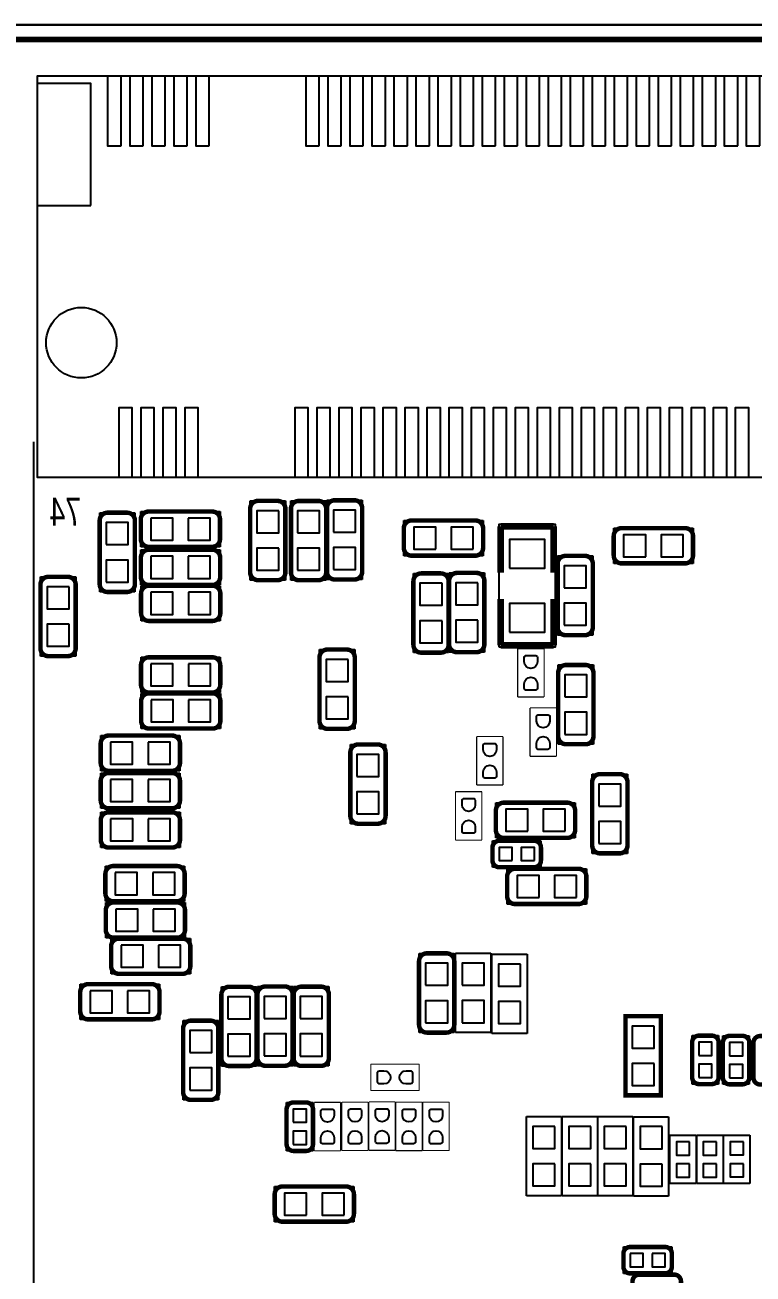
# Model space of a CAD drawing. Extents: x -15 to 159, y -25 to 93.
# Drawn here: x -1.5 to 15.03, y 40.31 to 68.67 of the extents above; entities that cross this region are included whole.
import ezdxf
from ezdxf.enums import TextEntityAlignment as Align

# ---------------------------------------------------------------- set-up
doc = ezdxf.new("R2010")
doc.units = 0
for name, color, linetype in [('BG_OUTLINE', 200, 'CONTINUOUS'), ('PG_ASSEMBLY_BOTTOM', 2, 'CONTINUOUS'), ('PG_SILKSCREEN_BOTTOM', 120, 'CONTINUOUS'), ('PIN_BOTTOM', 172, 'CONTINUOUS')]:
    doc.layers.add(name, color=color, linetype=linetype)

msp = doc.modelspace()

# ---------------------------------------------------------------- linework, layer by layer
at = {"layer": 'BG_OUTLINE'}
msp.add_lwpolyline([(41.056814, 66.641218, 0.414214), (39.024814, 68.673218), (-4.049776, 68.673218), (-4.049776, 67.422014), (-10.151872, 67.422014), (-10.151872, 68.673218), (-12.911328, 68.673218, 0.414214), (-14.943328, 66.641218), (-14.943328, -18.358866, 0.414214), (-12.911328, -20.390866), (39.024814, -20.390866, 0.414214), (41.056814, -18.358866), (41.056814, 66.641218)], format="xyb", dxfattribs=at)
msp.add_lwpolyline([(41.056814, -18.358866, -0.414214), (39.024814, -20.390866), (-12.911328, -20.390866, -0.414214), (-14.943328, -18.358866), (-14.943328, 66.641218, -0.414214), (-12.911328, 68.673218), (-10.151872, 68.673218), (-10.151872, 67.422014), (-4.049776, 67.422014), (-4.049776, 68.673218), (39.024814, 68.673218, -0.414214), (41.056814, 66.641218)], format="xyb", close=True, dxfattribs=at)
msp.add_lwpolyline([(-4.049776, 68.673218), (39.024814, 68.673218)], dxfattribs=at)
msp.add_lwpolyline([(-4.049776, 68.673218), (39.024814, 68.673218)], dxfattribs=at)
msp.add_lwpolyline([(-4.049776, 68.673218), (39.024814, 68.673218)], dxfattribs=at)
at = {"layer": 'PG_ASSEMBLY_BOTTOM'}
for points in [[(-1.221232, 66.706496), (-1.221232, 58.407808), (20.778724, 58.407808), (20.778724, 67.507612), (-1.221232, 67.507612), (-1.221232, 66.706496)], [(3.611626, 56.06669), (3.611626, 57.866534)], [(3.611626, 57.866534), (4.411726, 57.866534)], [(4.411726, 57.866534), (4.411726, 56.06669)], [(4.537456, 56.065928), (4.537456, 57.865772)], [(4.537456, 57.865772), (5.337556, 57.865772)], [(5.337556, 57.865772), (5.337556, 56.065928)], [(5.354828, 56.081168), (5.354828, 57.881012)], [(5.354828, 57.881012), (6.154928, 57.881012)], [(6.154928, 57.881012), (6.154928, 56.081168)], [(0.195326, 55.79872), (0.195326, 57.598564)], [(0.195326, 57.598564), (0.995426, 57.598564)], [(0.995426, 57.598564), (0.995426, 55.79872)], [(1.128268, 57.624218), (2.928112, 57.624218)], [(1.128268, 56.824118), (1.128268, 57.624218)], [(2.928112, 57.624218), (2.928112, 56.824118)], [(7.100824, 56.622442), (7.100824, 57.422542)], [(7.100824, 57.422542), (8.900668, 57.422542)], [(8.900668, 57.422542), (8.900668, 56.622442)], [(11.866372, 56.447944), (11.866372, 57.248044)], [(11.866372, 57.248044), (13.666216, 57.248044)], [(13.666216, 57.248044), (13.666216, 56.447944)], [(2.928112, 56.824118), (1.128268, 56.824118)], [(1.130554, 56.758078), (2.930398, 56.758078)], [(1.130554, 55.957978), (1.130554, 56.758078)], [(2.930398, 56.758078), (2.930398, 55.957978)], [(8.900668, 56.622442), (7.100824, 56.622442)], [(10.592054, 54.81828), (10.592054, 56.618124)], [(10.592054, 56.618124), (11.392154, 56.618124)], [(11.392154, 56.618124), (11.392154, 54.81828)], [(13.666216, 56.447944), (11.866372, 56.447944)], [(7.31774, 54.42077), (7.31774, 56.220614)], [(7.31774, 56.220614), (8.11784, 56.220614)], [(8.11784, 56.220614), (8.11784, 54.42077)], [(8.12927, 54.431438), (8.12927, 56.231282)], [(8.12927, 56.231282), (8.92937, 56.231282)], [(8.92937, 56.231282), (8.92937, 54.431438)], [(-1.149604, 54.342284), (-1.149604, 56.142128)], [(-1.149604, 56.142128), (-0.349504, 56.142128)], [(-0.349504, 56.142128), (-0.349504, 54.342284)], [(2.930398, 55.957978), (1.130554, 55.957978)], [(1.134618, 55.940706), (2.934462, 55.940706)], [(1.134618, 55.140606), (1.134618, 55.940706)], [(2.934462, 55.940706), (2.934462, 55.140606)], [(4.411726, 56.06669), (3.611626, 56.06669)], [(5.337556, 56.065928), (4.537456, 56.065928)], [(6.154928, 56.081168), (5.354828, 56.081168)], [(0.995426, 55.79872), (0.195326, 55.79872)], [(2.934462, 55.140606), (1.134618, 55.140606)], [(11.392154, 54.81828), (10.592054, 54.81828)], [(5.186426, 52.69103), (5.186426, 54.490874)], [(5.186426, 54.490874), (5.986526, 54.490874)], [(5.986526, 54.490874), (5.986526, 52.69103)], [(-0.349504, 54.342284), (-1.149604, 54.342284)], [(1.133348, 54.314852), (2.933192, 54.314852)], [(1.133348, 53.514752), (1.133348, 54.314852)], [(2.933192, 54.314852), (2.933192, 53.514752)], [(8.11784, 54.42077), (7.31774, 54.42077)], [(8.92937, 54.431438), (8.12927, 54.431438)], [(10.605516, 52.340764), (10.605516, 54.140608)], [(10.605516, 54.140608), (11.405616, 54.140608)], [(11.405616, 54.140608), (11.405616, 52.340764)], [(2.933192, 53.514752), (1.133348, 53.514752)], [(1.136142, 53.496972), (2.935986, 53.496972)], [(1.136142, 52.696872), (1.136142, 53.496972)], [(2.935986, 53.496972), (2.935986, 52.696872)], [(0.21844, 52.537614), (2.018284, 52.537614)], [(0.21844, 51.737514), (0.21844, 52.537614)], [(2.935986, 52.696872), (1.136142, 52.696872)], [(2.018284, 52.537614), (2.018284, 51.737514)], [(5.986526, 52.69103), (5.186426, 52.69103)], [(5.886704, 50.53584), (5.886704, 52.335684)], [(5.886704, 52.335684), (6.686804, 52.335684)], [(6.686804, 52.335684), (6.686804, 50.53584)], [(11.405616, 52.340764), (10.605516, 52.340764)], [(2.018284, 51.737514), (0.21844, 51.737514)], [(0.21844, 51.687222), (2.018284, 51.687222)], [(0.21844, 50.887122), (0.21844, 51.687222)], [(2.018284, 51.687222), (2.018284, 50.887122)], [(11.378184, 49.862994), (11.378184, 51.662838)], [(11.378184, 51.662838), (12.178284, 51.662838)], [(12.178284, 51.662838), (12.178284, 49.862994)], [(2.018284, 50.887122), (0.21844, 50.887122)], [(0.219202, 50.795174), (2.019046, 50.795174)], [(0.219202, 49.995074), (0.219202, 50.795174)], [(2.019046, 50.795174), (2.019046, 49.995074)], [(9.190228, 50.213768), (9.190228, 51.013868)], [(9.190228, 51.013868), (10.990072, 51.013868)], [(10.990072, 51.013868), (10.990072, 50.213768)], [(6.686804, 50.53584), (5.886704, 50.53584)], [(10.990072, 50.213768), (9.190228, 50.213768)], [(2.019046, 49.995074), (0.219202, 49.995074)], [(9.113774, 49.548796), (9.113774, 50.148744)], [(9.113774, 50.148744), (10.213594, 50.148744)], [(10.213594, 50.148744), (10.213594, 49.548796)], [(12.178284, 49.862994), (11.378184, 49.862994)], [(0.324612, 49.575466), (2.124456, 49.575466)], [(0.324612, 48.775366), (0.324612, 49.575466)], [(2.124456, 49.575466), (2.124456, 48.775366)], [(10.213594, 49.548796), (9.113774, 49.548796)], [(9.446006, 48.712882), (9.446006, 49.512982)], [(9.446006, 49.512982), (11.24585, 49.512982)], [(11.24585, 49.512982), (11.24585, 48.712882)], [(2.124456, 48.775366), (0.324612, 48.775366)], [(0.333248, 48.748696), (2.133092, 48.748696)], [(0.333248, 47.948596), (0.333248, 48.748696)], [(2.133092, 48.748696), (2.133092, 47.948596)], [(11.24585, 48.712882), (9.446006, 48.712882)], [(2.133092, 47.948596), (0.333248, 47.948596)], [(0.454406, 47.927768), (2.25425, 47.927768)], [(0.454406, 47.127668), (0.454406, 47.927768)], [(2.25425, 47.927768), (2.25425, 47.127668)], [(7.446264, 45.793152), (7.446264, 47.592996)], [(7.446264, 47.592996), (8.246364, 47.592996)], [(8.246364, 47.592996), (8.246364, 45.793152)], [(8.273542, 45.793914), (8.273542, 47.593758)], [(8.273542, 47.593758), (9.073642, 47.593758)], [(9.073642, 47.593758), (9.073642, 45.793914)], [(9.098534, 45.775626), (9.098534, 47.57547)], [(9.098534, 47.57547), (9.898634, 47.57547)], [(9.898634, 47.57547), (9.898634, 45.775626)], [(2.25425, 47.127668), (0.454406, 47.127668)], [(-0.245872, 46.893734), (1.553972, 46.893734)], [(-0.245872, 46.093634), (-0.245872, 46.893734)], [(1.553972, 46.893734), (1.553972, 46.093634)], [(2.958338, 45.0342), (2.958338, 46.834044)], [(2.958338, 46.834044), (3.758438, 46.834044)], [(3.758438, 46.834044), (3.758438, 45.0342)], [(3.777742, 45.040296), (3.777742, 46.84014)], [(3.777742, 46.84014), (4.577842, 46.84014)], [(4.577842, 46.84014), (4.577842, 45.040296)], [(4.598924, 45.036994), (4.598924, 46.836838)], [(4.598924, 46.836838), (5.399024, 46.836838)], [(5.399024, 46.836838), (5.399024, 45.036994)], [(1.553972, 46.093634), (-0.245872, 46.093634)], [(2.089658, 44.26458), (2.089658, 46.064424)], [(2.089658, 46.064424), (2.889758, 46.064424)], [(2.889758, 46.064424), (2.889758, 44.26458)], [(12.134342, 44.367958), (12.134342, 46.167802)], [(12.134342, 46.167802), (12.934442, 46.167802)], [(12.934442, 46.167802), (12.934442, 44.367958)], [(8.246364, 45.793152), (7.446264, 45.793152)], [(9.073642, 45.793914), (8.273542, 45.793914)], [(9.898634, 45.775626), (9.098534, 45.775626)], [(13.64742, 44.624498), (13.64742, 45.724318)], [(13.64742, 45.724318), (14.247368, 45.724318)], [(14.247368, 45.724318), (14.247368, 44.624498)], [(14.34465, 44.619164), (14.34465, 45.718984)], [(14.34465, 45.718984), (14.944598, 45.718984)], [(14.944598, 45.718984), (14.944598, 44.619164)], [(3.758438, 45.0342), (2.958338, 45.0342)], [(4.577842, 45.040296), (3.777742, 45.040296)], [(5.399024, 45.036994), (4.598924, 45.036994)], [(14.247368, 44.624498), (13.64742, 44.624498)], [(14.944598, 44.619164), (14.34465, 44.619164)], [(2.889758, 44.26458), (2.089658, 44.26458)], [(12.934442, 44.367958), (12.134342, 44.367958)], [(4.438904, 43.106086), (4.438904, 44.205906)], [(4.438904, 44.205906), (5.038852, 44.205906)], [(5.038852, 44.205906), (5.038852, 43.106086)], [(9.882124, 42.089578), (9.882124, 43.889422)], [(9.882124, 43.889422), (10.682224, 43.889422)], [(10.682224, 43.889422), (10.682224, 42.089578)], [(10.696448, 42.089578), (10.696448, 43.889422)], [(10.696448, 43.889422), (11.496548, 43.889422)], [(11.496548, 43.889422), (11.496548, 42.089578)], [(11.502136, 42.089324), (11.502136, 43.889168)], [(11.502136, 43.889168), (12.302236, 43.889168)], [(12.302236, 43.889168), (12.302236, 42.089324)], [(12.312904, 42.08272), (12.312904, 43.882564)], [(12.312904, 43.882564), (13.113004, 43.882564)], [(13.113004, 43.882564), (13.113004, 42.08272)], [(13.140182, 42.363136), (13.140182, 43.462956)], [(13.140182, 43.462956), (13.74013, 43.462956)], [(13.74013, 43.462956), (13.74013, 42.363136)], [(13.75029, 42.363136), (13.75029, 43.462956)], [(13.75029, 43.462956), (14.350238, 43.462956)], [(14.350238, 43.462956), (14.350238, 42.363136)], [(14.360144, 42.365422), (14.360144, 43.465242)], [(14.360144, 43.465242), (14.960092, 43.465242)], [(14.960092, 43.465242), (14.960092, 42.365422)], [(5.038852, 43.106086), (4.438904, 43.106086)], [(4.16814, 41.499028), (4.16814, 42.299128)], [(4.16814, 42.299128), (5.967984, 42.299128)], [(5.967984, 42.299128), (5.967984, 41.499028)], [(13.74013, 42.363136), (13.140182, 42.363136)], [(14.350238, 42.363136), (13.75029, 42.363136)], [(14.960092, 42.365422), (14.360144, 42.365422)], [(10.682224, 42.089578), (9.882124, 42.089578)], [(11.496548, 42.089578), (10.696448, 42.089578)], [(12.302236, 42.089324), (11.502136, 42.089324)], [(13.113004, 42.08272), (12.312904, 42.08272)], [(5.967984, 41.499028), (4.16814, 41.499028)], [(12.086336, 40.925496), (13.186156, 40.925496)], [(12.086336, 40.325548), (12.086336, 40.925496)], [(13.186156, 40.925496), (13.186156, 40.325548)], [(13.186156, 40.325548), (12.086336, 40.325548)]]:
    msp.add_lwpolyline(points, dxfattribs=at)
msp.add_lwpolyline([(20.853654, 59.208416), (20.853654, -16.9418), (12.528804, -16.9418), (12.528804, -16.941546, 1), (7.028688, -16.941546), (7.028688, -16.9418), (-1.296162, -16.9418), (-1.296162, 59.208416)], format="xyb", dxfattribs=at)
msp.add_lwpolyline([(9.266936, 54.541674), (9.266936, 57.335674), (10.536936, 57.335674), (10.536936, 54.541674)], close=True, dxfattribs=at)
at = {"layer": 'PG_ASSEMBLY_BOTTOM', "const_width": 0.0254}
for points in [[(10.28573, 54.512464), (9.685782, 54.512464)], [(9.685782, 54.512464), (9.685782, 53.412644)], [(10.28573, 53.412644), (10.28573, 54.512464)], [(9.685782, 53.412644), (10.28573, 53.412644)], [(10.564876, 53.167026), (9.964928, 53.167026)], [(9.964928, 53.167026), (9.964928, 52.067206)], [(10.564876, 52.067206), (10.564876, 53.167026)], [(8.753094, 52.515008), (8.753094, 51.415188)], [(9.353042, 52.515008), (8.753094, 52.515008)], [(9.353042, 51.415188), (9.353042, 52.515008)], [(9.964928, 52.067206), (10.564876, 52.067206)], [(8.753094, 51.415188), (9.353042, 51.415188)], [(8.87349, 51.265074), (8.273542, 51.265074)], [(8.273542, 51.265074), (8.273542, 50.165254)], [(8.87349, 50.165254), (8.87349, 51.265074)], [(8.273542, 50.165254), (8.87349, 50.165254)], [(7.450074, 45.07738), (6.350254, 45.07738)], [(6.350254, 45.07738), (6.350254, 44.477432)], [(7.450074, 44.477432), (7.450074, 45.07738)], [(6.350254, 44.477432), (7.450074, 44.477432)], [(5.66674, 44.20997), (5.066792, 44.20997)], [(5.066792, 44.20997), (5.066792, 43.11015)], [(5.66674, 43.11015), (5.66674, 44.20997)], [(6.293104, 44.215304), (5.693156, 44.215304)], [(5.693156, 44.215304), (5.693156, 43.115484)], [(6.293104, 43.115484), (6.293104, 44.215304)], [(6.906514, 44.220384), (6.306566, 44.220384)], [(6.306566, 44.220384), (6.306566, 43.120564)], [(6.906514, 43.120564), (6.906514, 44.220384)], [(7.517892, 44.213272), (6.917944, 44.213272)], [(6.917944, 44.213272), (6.917944, 43.113452)], [(7.517892, 43.113452), (7.517892, 44.213272)], [(8.131556, 44.21378), (7.531608, 44.21378)], [(7.531608, 44.21378), (7.531608, 43.11396)], [(8.131556, 43.11396), (8.131556, 44.21378)], [(5.066792, 43.11015), (5.66674, 43.11015)], [(5.693156, 43.115484), (6.293104, 43.115484)], [(6.306566, 43.120564), (6.906514, 43.120564)], [(6.917944, 43.113452), (7.517892, 43.113452)], [(7.531608, 43.11396), (8.131556, 43.11396)]]:
    msp.add_lwpolyline(points, dxfattribs=at)
at = {"layer": 'PG_SILKSCREEN_BOTTOM'}
for points, const_width in [([(7.492238, -17.68729), (-2.057654, -17.68729), (-2.057654, 68.34251), (21.513546, 68.34251), (21.513546, 68.29171)], 0.127), ([(9.301988, 57.288684), (9.301988, 56.238648)], 0.150114), ([(10.501884, 57.288684), (9.301988, 57.288684)], 0.150114), ([(10.501884, 56.238648), (10.501884, 57.288684)], 0.150114), ([(9.301988, 54.588664), (9.301988, 55.6387)], 0.150114), ([(10.501884, 55.6387), (10.501884, 54.588664)], 0.150114), ([(10.501884, 54.588664), (9.301988, 54.588664)], 0.150114), ([(12.934442, 46.167802), (12.134342, 46.167802), (12.134342, 44.367958), (12.934442, 44.367958), (12.934442, 46.167802)], 0.1016)]:
    msp.add_lwpolyline(points, dxfattribs=dict(at, const_width=const_width))
at = {"layer": 'PG_SILKSCREEN_BOTTOM', "const_width": 0.1016}
for points in [[(4.233926, 57.866534), (3.789426, 57.866534, 0.414244), (3.611626, 57.688734), (3.611626, 56.24449, 0.414244), (3.789426, 56.06669), (4.233926, 56.06669, 0.414244), (4.411726, 56.24449), (4.411726, 57.688734, 0.414244), (4.233926, 57.866534)], [(4.715256, 56.065928), (5.159756, 56.065928, 0.414244), (5.337556, 56.243728), (5.337556, 57.687972, 0.414244), (5.159756, 57.865772), (4.715256, 57.865772, 0.414244), (4.537456, 57.687972), (4.537456, 56.243728, 0.414244), (4.715256, 56.065928)], [(5.532628, 56.081168), (5.977128, 56.081168, 0.414244), (6.154928, 56.258968), (6.154928, 57.703212, 0.414244), (5.977128, 57.881012), (5.532628, 57.881012, 0.414244), (5.354828, 57.703212), (5.354828, 56.258968, 0.414244), (5.532628, 56.081168)], [(0.373126, 55.79872), (0.817626, 55.79872, 0.414244), (0.995426, 55.97652), (0.995426, 57.420764, 0.414244), (0.817626, 57.598564), (0.373126, 57.598564, 0.414244), (0.195326, 57.420764), (0.195326, 55.97652, 0.414244), (0.373126, 55.79872)], [(1.128268, 57.446418), (1.128268, 57.001918, 0.414244), (1.306068, 56.824118), (2.750312, 56.824118, 0.414244), (2.928112, 57.001918), (2.928112, 57.446418, 0.414244), (2.750312, 57.624218), (1.306068, 57.624218, 0.414244), (1.128268, 57.446418)], [(8.900668, 56.800242), (8.900668, 57.244742, 0.414244), (8.722868, 57.422542), (7.278624, 57.422542, 0.414244), (7.100824, 57.244742), (7.100824, 56.800242, 0.414244), (7.278624, 56.622442), (8.722868, 56.622442, 0.414244), (8.900668, 56.800242)], [(13.666216, 56.625744), (13.666216, 57.070244, 0.414244), (13.488416, 57.248044), (12.044172, 57.248044, 0.414244), (11.866372, 57.070244), (11.866372, 56.625744, 0.414244), (12.044172, 56.447944), (13.488416, 56.447944, 0.414244), (13.666216, 56.625744)], [(1.130554, 56.580278), (1.130554, 56.135778, 0.414244), (1.308354, 55.957978), (2.752598, 55.957978, 0.414244), (2.930398, 56.135778), (2.930398, 56.580278, 0.414244), (2.752598, 56.758078), (1.308354, 56.758078, 0.414244), (1.130554, 56.580278)], [(10.769854, 54.81828), (11.214354, 54.81828, 0.414244), (11.392154, 54.99608), (11.392154, 56.440324, 0.414244), (11.214354, 56.618124), (10.769854, 56.618124, 0.414244), (10.592054, 56.440324), (10.592054, 54.99608, 0.414244), (10.769854, 54.81828)], [(-0.527304, 56.142128), (-0.971804, 56.142128, 0.414244), (-1.149604, 55.964328), (-1.149604, 54.520084, 0.414244), (-0.971804, 54.342284), (-0.527304, 54.342284, 0.414244), (-0.349504, 54.520084), (-0.349504, 55.964328, 0.414244), (-0.527304, 56.142128)], [(7.94004, 56.220614), (7.49554, 56.220614, 0.414244), (7.31774, 56.042814), (7.31774, 54.59857, 0.414244), (7.49554, 54.42077), (7.94004, 54.42077, 0.414244), (8.11784, 54.59857), (8.11784, 56.042814, 0.414244), (7.94004, 56.220614)], [(8.75157, 56.231282), (8.30707, 56.231282, 0.414244), (8.12927, 56.053482), (8.12927, 54.609238, 0.414244), (8.30707, 54.431438), (8.75157, 54.431438, 0.414244), (8.92937, 54.609238), (8.92937, 56.053482, 0.414244), (8.75157, 56.231282)], [(1.134618, 55.762906), (1.134618, 55.318406, 0.414244), (1.312418, 55.140606), (2.756662, 55.140606, 0.414244), (2.934462, 55.318406), (2.934462, 55.762906, 0.414244), (2.756662, 55.940706), (1.312418, 55.940706, 0.414244), (1.134618, 55.762906)], [(5.808726, 54.490874), (5.364226, 54.490874, 0.414244), (5.186426, 54.313074), (5.186426, 52.86883, 0.414244), (5.364226, 52.69103), (5.808726, 52.69103, 0.414244), (5.986526, 52.86883), (5.986526, 54.313074, 0.414244), (5.808726, 54.490874)], [(1.133348, 54.137052), (1.133348, 53.692552, 0.414244), (1.311148, 53.514752), (2.755392, 53.514752, 0.414244), (2.933192, 53.692552), (2.933192, 54.137052, 0.414244), (2.755392, 54.314852), (1.311148, 54.314852, 0.414244), (1.133348, 54.137052)], [(10.783316, 52.340764), (11.227816, 52.340764, 0.414244), (11.405616, 52.518564), (11.405616, 53.962808, 0.414244), (11.227816, 54.140608), (10.783316, 54.140608, 0.414244), (10.605516, 53.962808), (10.605516, 52.518564, 0.414244), (10.783316, 52.340764)], [(1.136142, 53.319172), (1.136142, 52.874672, 0.414244), (1.313942, 52.696872), (2.758186, 52.696872, 0.414244), (2.935986, 52.874672), (2.935986, 53.319172, 0.414244), (2.758186, 53.496972), (1.313942, 53.496972, 0.414244), (1.136142, 53.319172)], [(0.21844, 52.359814), (0.21844, 51.915314, 0.414244), (0.39624, 51.737514), (1.840484, 51.737514, 0.414244), (2.018284, 51.915314), (2.018284, 52.359814, 0.414244), (1.840484, 52.537614), (0.39624, 52.537614, 0.414244), (0.21844, 52.359814)], [(6.064504, 50.53584), (6.509004, 50.53584, 0.414244), (6.686804, 50.71364), (6.686804, 52.157884, 0.414244), (6.509004, 52.335684), (6.064504, 52.335684, 0.414244), (5.886704, 52.157884), (5.886704, 50.71364, 0.414244), (6.064504, 50.53584)], [(0.21844, 51.509422), (0.21844, 51.064922, 0.414244), (0.39624, 50.887122), (1.840484, 50.887122, 0.414244), (2.018284, 51.064922), (2.018284, 51.509422, 0.414244), (1.840484, 51.687222), (0.39624, 51.687222, 0.414244), (0.21844, 51.509422)], [(11.555984, 49.862994), (12.000484, 49.862994, 0.414244), (12.178284, 50.040794), (12.178284, 51.485038, 0.414244), (12.000484, 51.662838), (11.555984, 51.662838, 0.414244), (11.378184, 51.485038), (11.378184, 50.040794, 0.414244), (11.555984, 49.862994)], [(10.990072, 50.391568), (10.990072, 50.836068, 0.414244), (10.812272, 51.013868), (9.368028, 51.013868, 0.414244), (9.190228, 50.836068), (9.190228, 50.391568, 0.414244), (9.368028, 50.213768), (10.812272, 50.213768, 0.414244), (10.990072, 50.391568)], [(0.219202, 50.617374), (0.219202, 50.172874, 0.414244), (0.397002, 49.995074), (1.841246, 49.995074, 0.414244), (2.019046, 50.172874), (2.019046, 50.617374, 0.414244), (1.841246, 50.795174), (0.397002, 50.795174, 0.414244), (0.219202, 50.617374)], [(10.213594, 49.701196), (10.213594, 49.996344, 0.414362), (10.061194, 50.148744), (9.266174, 50.148744, 0.414362), (9.113774, 49.996344), (9.113774, 49.701196, 0.414362), (9.266174, 49.548796), (10.061194, 49.548796, 0.414362), (10.213594, 49.701196)], [(0.324612, 49.397666), (0.324612, 48.953166, 0.414244), (0.502412, 48.775366), (1.946656, 48.775366, 0.414244), (2.124456, 48.953166), (2.124456, 49.397666, 0.414244), (1.946656, 49.575466), (0.502412, 49.575466, 0.414244), (0.324612, 49.397666)], [(11.24585, 48.890682), (11.24585, 49.335182, 0.414244), (11.06805, 49.512982), (9.623806, 49.512982, 0.414244), (9.446006, 49.335182), (9.446006, 48.890682, 0.414244), (9.623806, 48.712882), (11.06805, 48.712882, 0.414244), (11.24585, 48.890682)], [(0.333248, 48.570896), (0.333248, 48.126396, 0.414244), (0.511048, 47.948596), (1.955292, 47.948596, 0.414244), (2.133092, 48.126396), (2.133092, 48.570896, 0.414244), (1.955292, 48.748696), (0.511048, 48.748696, 0.414244), (0.333248, 48.570896)], [(0.454406, 47.749968), (0.454406, 47.305468, 0.414244), (0.632206, 47.127668), (2.07645, 47.127668, 0.414244), (2.25425, 47.305468), (2.25425, 47.749968, 0.414244), (2.07645, 47.927768), (0.632206, 47.927768, 0.414244), (0.454406, 47.749968)], [(7.624064, 45.793152), (8.068564, 45.793152, 0.414244), (8.246364, 45.970952), (8.246364, 47.415196, 0.414244), (8.068564, 47.592996), (7.624064, 47.592996, 0.414244), (7.446264, 47.415196), (7.446264, 45.970952, 0.414244), (7.624064, 45.793152)], [(-0.245872, 46.715934), (-0.245872, 46.271434, 0.414244), (-0.068072, 46.093634), (1.376172, 46.093634, 0.414244), (1.553972, 46.271434), (1.553972, 46.715934, 0.414244), (1.376172, 46.893734), (-0.068072, 46.893734, 0.414244), (-0.245872, 46.715934)], [(3.136138, 45.0342), (3.580638, 45.0342, 0.414244), (3.758438, 45.212), (3.758438, 46.656244, 0.414244), (3.580638, 46.834044), (3.136138, 46.834044, 0.414244), (2.958338, 46.656244), (2.958338, 45.212, 0.414244), (3.136138, 45.0342)], [(3.955542, 45.040296), (4.400042, 45.040296, 0.414244), (4.577842, 45.218096), (4.577842, 46.66234, 0.414244), (4.400042, 46.84014), (3.955542, 46.84014, 0.414244), (3.777742, 46.66234), (3.777742, 45.218096, 0.414244), (3.955542, 45.040296)], [(4.776724, 45.036994), (5.221224, 45.036994, 0.414244), (5.399024, 45.214794), (5.399024, 46.659038, 0.414244), (5.221224, 46.836838), (4.776724, 46.836838, 0.414244), (4.598924, 46.659038), (4.598924, 45.214794, 0.414244), (4.776724, 45.036994)], [(2.267458, 44.26458), (2.711958, 44.26458, 0.414244), (2.889758, 44.44238), (2.889758, 45.886624, 0.414244), (2.711958, 46.064424), (2.267458, 46.064424, 0.414244), (2.089658, 45.886624), (2.089658, 44.44238, 0.414244), (2.267458, 44.26458)], [(13.79982, 44.624498), (14.094968, 44.624498, 0.414362), (14.247368, 44.776898), (14.247368, 45.571918, 0.414362), (14.094968, 45.724318), (13.79982, 45.724318, 0.414362), (13.64742, 45.571918), (13.64742, 44.776898, 0.414362), (13.79982, 44.624498)], [(14.49705, 44.619164), (14.792198, 44.619164, 0.414362), (14.944598, 44.771564), (14.944598, 45.566584, 0.414362), (14.792198, 45.718984), (14.49705, 45.718984, 0.414362), (14.34465, 45.566584), (14.34465, 44.771564, 0.414362), (14.49705, 44.619164)], [(15.191486, 44.615608), (15.486634, 44.615608, 0.414362), (15.639034, 44.768008), (15.639034, 45.563028, 0.414362), (15.486634, 45.715428), (15.191486, 45.715428, 0.414362), (15.039086, 45.563028), (15.039086, 44.768008, 0.414362), (15.191486, 44.615608)], [(4.591304, 43.106086), (4.886452, 43.106086, 0.413874), (5.038852, 43.258232), (5.038852, 44.05376, 0.413874), (4.886452, 44.205906), (4.591304, 44.205906, 0.413874), (4.438904, 44.05376), (4.438904, 43.258232, 0.413874), (4.591304, 43.106086)], [(5.967984, 41.676828), (5.967984, 42.121328, 0.414244), (5.790184, 42.299128), (4.34594, 42.299128, 0.414244), (4.16814, 42.121328), (4.16814, 41.676828, 0.414244), (4.34594, 41.499028), (5.790184, 41.499028, 0.414244), (5.967984, 41.676828)], [(12.086336, 40.773096), (12.086336, 40.477948, 0.414362), (12.238736, 40.325548), (13.033756, 40.325548, 0.414362), (13.186156, 40.477948), (13.186156, 40.773096, 0.414362), (13.033756, 40.925496), (12.238736, 40.925496, 0.414362), (12.086336, 40.773096)], [(12.293092, 40.144954), (12.293092, 39.849806, 0.414362), (12.445492, 39.697406), (13.240512, 39.697406, 0.414362), (13.392912, 39.849806), (13.392912, 40.144954, 0.414362), (13.240512, 40.297354), (12.445492, 40.297354, 0.414362), (12.293092, 40.144954)]]:
    msp.add_lwpolyline(points, format="xyb", dxfattribs=at)
at = {"layer": 'PIN_BOTTOM'}
for points in [[(0.681228, 65.932812), (0.681228, 67.507612), (0.376428, 67.507612), (0.376428, 65.932812)], [(1.1811, 65.932812), (1.1811, 67.507612), (0.8763, 67.507612), (0.8763, 65.932812)], [(1.681226, 65.932812), (1.681226, 67.507612), (1.376426, 67.507612), (1.376426, 65.932812)], [(2.181098, 65.932812), (2.181098, 67.507612), (1.876298, 67.507612), (1.876298, 65.932812)], [(2.681224, 65.932812), (2.681224, 67.507612), (2.376424, 67.507612), (2.376424, 65.932812)], [(5.181092, 65.932812), (5.181092, 67.507612), (4.876292, 67.507612), (4.876292, 65.932812)], [(5.681218, 65.932812), (5.681218, 67.507612), (5.376418, 67.507612), (5.376418, 65.932812)], [(6.18109, 65.932812), (6.18109, 67.507612), (5.87629, 67.507612), (5.87629, 65.932812)], [(6.681216, 65.932812), (6.681216, 67.507612), (6.376416, 67.507612), (6.376416, 65.932812)], [(7.181088, 65.932812), (7.181088, 67.507612), (6.876288, 67.507612), (6.876288, 65.932812)], [(7.681214, 65.932812), (7.681214, 67.507612), (7.376414, 67.507612), (7.376414, 65.932812)], [(8.181086, 65.932812), (8.181086, 67.507612), (7.876286, 67.507612), (7.876286, 65.932812)], [(8.681212, 65.932812), (8.681212, 67.507612), (8.376412, 67.507612), (8.376412, 65.932812)], [(9.181084, 65.932812), (9.181084, 67.507612), (8.876284, 67.507612), (8.876284, 65.932812)], [(9.68121, 65.932812), (9.68121, 67.507612), (9.37641, 67.507612), (9.37641, 65.932812)], [(10.181082, 65.932812), (10.181082, 67.507612), (9.876282, 67.507612), (9.876282, 65.932812)], [(10.681208, 65.932812), (10.681208, 67.507612), (10.376408, 67.507612), (10.376408, 65.932812)], [(11.18108, 65.932812), (11.18108, 67.507612), (10.87628, 67.507612), (10.87628, 65.932812)], [(11.681206, 65.932812), (11.681206, 67.507612), (11.376406, 67.507612), (11.376406, 65.932812)], [(12.181078, 65.932812), (12.181078, 67.507612), (11.876278, 67.507612), (11.876278, 65.932812)], [(12.681204, 65.932812), (12.681204, 67.507612), (12.376404, 67.507612), (12.376404, 65.932812)], [(13.181076, 65.932812), (13.181076, 67.507612), (12.876276, 67.507612), (12.876276, 65.932812)], [(13.681202, 65.932812), (13.681202, 67.507612), (13.376402, 67.507612), (13.376402, 65.932812)], [(14.181074, 65.932812), (14.181074, 67.507612), (13.876274, 67.507612), (13.876274, 65.932812)], [(14.6812, 65.932812), (14.6812, 67.507612), (14.3764, 67.507612), (14.3764, 65.932812)], [(15.181072, 65.932812), (15.181072, 67.507612), (14.876272, 67.507612), (14.876272, 65.932812)], [(-0.002032, 64.573912), (-0.002032, 67.342512), (-1.221232, 67.342512), (-1.221232, 64.573912)], [(0.931164, 58.407808), (0.931164, 59.982608), (0.626364, 59.982608), (0.626364, 58.407808)], [(1.431036, 58.407808), (1.431036, 59.982608), (1.126236, 59.982608), (1.126236, 58.407808)], [(1.931162, 58.407808), (1.931162, 59.982608), (1.626362, 59.982608), (1.626362, 58.407808)], [(2.431034, 58.407808), (2.431034, 59.982608), (2.126234, 59.982608), (2.126234, 58.407808)], [(4.931156, 58.407808), (4.931156, 59.982608), (4.626356, 59.982608), (4.626356, 58.407808)], [(5.431028, 58.407808), (5.431028, 59.982608), (5.126228, 59.982608), (5.126228, 58.407808)], [(5.931154, 58.407808), (5.931154, 59.982608), (5.626354, 59.982608), (5.626354, 58.407808)], [(6.431026, 58.407808), (6.431026, 59.982608), (6.126226, 59.982608), (6.126226, 58.407808)], [(6.931152, 58.407808), (6.931152, 59.982608), (6.626352, 59.982608), (6.626352, 58.407808)], [(7.431024, 58.407808), (7.431024, 59.982608), (7.126224, 59.982608), (7.126224, 58.407808)], [(7.93115, 58.407808), (7.93115, 59.982608), (7.62635, 59.982608), (7.62635, 58.407808)], [(8.431022, 58.407808), (8.431022, 59.982608), (8.126222, 59.982608), (8.126222, 58.407808)], [(8.931148, 58.407808), (8.931148, 59.982608), (8.626348, 59.982608), (8.626348, 58.407808)], [(9.43102, 58.407808), (9.43102, 59.982608), (9.12622, 59.982608), (9.12622, 58.407808)], [(9.931146, 58.407808), (9.931146, 59.982608), (9.626346, 59.982608), (9.626346, 58.407808)], [(10.431272, 58.407808), (10.431272, 59.982608), (10.126472, 59.982608), (10.126472, 58.407808)], [(10.931144, 58.407808), (10.931144, 59.982608), (10.626344, 59.982608), (10.626344, 58.407808)], [(11.43127, 58.407808), (11.43127, 59.982608), (11.12647, 59.982608), (11.12647, 58.407808)], [(11.931142, 58.407808), (11.931142, 59.982608), (11.626342, 59.982608), (11.626342, 58.407808)], [(12.431268, 58.407808), (12.431268, 59.982608), (12.126468, 59.982608), (12.126468, 58.407808)], [(12.93114, 58.407808), (12.93114, 59.982608), (12.62634, 59.982608), (12.62634, 58.407808)], [(13.431266, 58.407808), (13.431266, 59.982608), (13.126466, 59.982608), (13.126466, 58.407808)], [(13.931138, 58.407808), (13.931138, 59.982608), (13.626338, 59.982608), (13.626338, 58.407808)], [(14.431264, 58.407808), (14.431264, 59.982608), (14.126464, 59.982608), (14.126464, 58.407808)], [(14.931136, 58.407808), (14.931136, 59.982608), (14.626336, 59.982608), (14.626336, 58.407808)], [(4.261739, 57.641617), (3.761613, 57.641617), (3.761613, 57.141491), (4.261739, 57.141491)], [(4.687443, 57.140729), (5.187569, 57.140729), (5.187569, 57.640855), (4.687443, 57.640855)], [(5.504815, 57.155969), (6.004941, 57.155969), (6.004941, 57.656095), (5.504815, 57.656095)], [(0.345313, 56.873521), (0.845439, 56.873521), (0.845439, 57.373647), (0.345313, 57.373647)], [(1.353185, 57.474231), (1.353185, 56.974105), (1.853311, 56.974105), (1.853311, 57.474231)], [(2.203069, 57.474231), (2.203069, 56.974105), (2.703195, 56.974105), (2.703195, 57.474231)], [(7.825994, 56.772302), (7.825994, 57.272428), (7.325868, 57.272428), (7.325868, 56.772302)], [(8.675878, 56.772302), (8.675878, 57.272428), (8.175752, 57.272428), (8.175752, 56.772302)], [(12.591542, 56.597804), (12.591542, 57.09793), (12.091416, 57.09793), (12.091416, 56.597804)], [(13.441426, 56.597804), (13.441426, 57.09793), (12.9413, 57.09793), (12.9413, 56.597804)], [(4.261739, 56.791733), (3.761613, 56.791733), (3.761613, 56.291607), (4.261739, 56.291607)], [(4.687443, 56.290845), (5.187569, 56.290845), (5.187569, 56.790971), (4.687443, 56.790971)], [(5.504815, 56.306085), (6.004941, 56.306085), (6.004941, 56.806211), (5.504815, 56.806211)], [(9.501886, 56.338597), (10.301986, 56.338597), (10.301986, 56.988583), (9.501886, 56.988583)], [(0.345313, 56.023637), (0.845439, 56.023637), (0.845439, 56.523763), (0.345313, 56.523763)], [(1.355471, 56.608091), (1.355471, 56.107965), (1.855597, 56.107965), (1.855597, 56.608091)], [(2.205355, 56.608091), (2.205355, 56.107965), (2.705481, 56.107965), (2.705481, 56.608091)], [(10.742041, 55.893081), (11.242167, 55.893081), (11.242167, 56.393207), (10.742041, 56.393207)], [(-0.499491, 55.917211), (-0.999617, 55.917211), (-0.999617, 55.417085), (-0.499491, 55.417085)], [(7.967853, 55.995697), (7.467727, 55.995697), (7.467727, 55.495571), (7.967853, 55.495571)], [(8.779383, 56.006365), (8.279257, 56.006365), (8.279257, 55.506239), (8.779383, 55.506239)], [(1.359535, 55.790719), (1.359535, 55.290593), (1.859661, 55.290593), (1.859661, 55.790719)], [(2.209419, 55.790719), (2.209419, 55.290593), (2.709545, 55.290593), (2.709545, 55.790719)], [(9.501886, 54.888765), (10.301986, 54.888765), (10.301986, 55.538751), (9.501886, 55.538751)], [(10.742041, 55.043197), (11.242167, 55.043197), (11.242167, 55.543323), (10.742041, 55.543323)], [(-0.499491, 55.067327), (-0.999617, 55.067327), (-0.999617, 54.567201), (-0.499491, 54.567201)], [(7.967853, 55.145813), (7.467727, 55.145813), (7.467727, 54.645687), (7.967853, 54.645687)], [(8.779383, 55.156481), (8.279257, 55.156481), (8.279257, 54.656355), (8.779383, 54.656355)], [(5.836539, 54.265957), (5.336413, 54.265957), (5.336413, 53.765831), (5.836539, 53.765831)], [(1.358265, 54.164865), (1.358265, 53.664739), (1.858391, 53.664739), (1.858391, 54.164865)], [(2.208149, 54.164865), (2.208149, 53.664739), (2.708275, 53.664739), (2.708275, 54.164865)], [(10.755503, 53.415565), (11.255629, 53.415565), (11.255629, 53.915691), (10.755503, 53.915691)], [(1.361059, 53.346985), (1.361059, 52.846859), (1.861185, 52.846859), (1.861185, 53.346985)], [(2.210943, 53.346985), (2.210943, 52.846859), (2.711069, 52.846859), (2.711069, 53.346985)], [(5.836539, 53.416073), (5.336413, 53.416073), (5.336413, 52.915947), (5.836539, 52.915947)], [(10.755503, 52.565681), (11.255629, 52.565681), (11.255629, 53.065807), (10.755503, 53.065807)], [(0.443357, 52.387627), (0.443357, 51.887501), (0.943483, 51.887501), (0.943483, 52.387627)], [(1.293241, 52.387627), (1.293241, 51.887501), (1.793367, 51.887501), (1.793367, 52.387627)], [(6.036691, 51.610641), (6.536817, 51.610641), (6.536817, 52.110767), (6.036691, 52.110767)], [(0.443357, 51.537235), (0.443357, 51.037109), (0.943483, 51.037109), (0.943483, 51.537235)], [(1.293241, 51.537235), (1.293241, 51.037109), (1.793367, 51.037109), (1.793367, 51.537235)], [(11.528171, 50.937795), (12.028297, 50.937795), (12.028297, 51.437921), (11.528171, 51.437921)], [(6.036691, 50.760757), (6.536817, 50.760757), (6.536817, 51.260883), (6.036691, 51.260883)], [(9.915398, 50.363628), (9.915398, 50.863754), (9.415272, 50.863754), (9.415272, 50.363628)], [(10.765282, 50.363628), (10.765282, 50.863754), (10.265156, 50.863754), (10.265156, 50.363628)], [(0.444119, 50.645187), (0.444119, 50.145061), (0.944245, 50.145061), (0.944245, 50.645187)], [(1.294003, 50.645187), (1.294003, 50.145061), (1.794129, 50.145061), (1.794129, 50.645187)], [(11.528171, 50.087911), (12.028297, 50.087911), (12.028297, 50.588037), (11.528171, 50.588037)], [(9.563862, 49.698656), (9.563862, 49.99863), (9.263888, 49.99863), (9.263888, 49.698656)], [(10.063734, 49.698656), (10.063734, 49.99863), (9.76376, 49.99863), (9.76376, 49.698656)], [(0.549529, 49.425479), (0.549529, 48.925353), (1.049655, 48.925353), (1.049655, 49.425479)], [(1.399413, 49.425479), (1.399413, 48.925353), (1.899539, 48.925353), (1.899539, 49.425479)], [(10.171176, 48.862742), (10.171176, 49.362868), (9.67105, 49.362868), (9.67105, 48.862742)], [(11.02106, 48.862742), (11.02106, 49.362868), (10.520934, 49.362868), (10.520934, 48.862742)], [(0.558165, 48.598709), (0.558165, 48.098583), (1.058291, 48.098583), (1.058291, 48.598709)], [(1.408049, 48.598709), (1.408049, 48.098583), (1.908175, 48.098583), (1.908175, 48.598709)], [(0.679323, 47.777781), (0.679323, 47.277655), (1.179449, 47.277655), (1.179449, 47.777781)], [(1.529207, 47.777781), (1.529207, 47.277655), (2.029333, 47.277655), (2.029333, 47.777781)], [(7.596251, 46.867953), (8.096377, 46.867953), (8.096377, 47.368079), (7.596251, 47.368079)], [(8.423529, 46.868715), (8.923655, 46.868715), (8.923655, 47.368841), (8.423529, 47.368841)], [(9.748647, 47.350553), (9.248521, 47.350553), (9.248521, 46.850427), (9.748647, 46.850427)], [(-0.020955, 46.743747), (-0.020955, 46.243621), (0.479171, 46.243621), (0.479171, 46.743747)], [(0.828929, 46.743747), (0.828929, 46.243621), (1.329055, 46.243621), (1.329055, 46.743747)], [(3.108325, 46.109001), (3.608451, 46.109001), (3.608451, 46.609127), (3.108325, 46.609127)], [(3.927729, 46.115097), (4.427855, 46.115097), (4.427855, 46.615223), (3.927729, 46.615223)], [(4.748911, 46.111795), (5.249037, 46.111795), (5.249037, 46.611921), (4.748911, 46.611921)], [(7.596251, 46.018069), (8.096377, 46.018069), (8.096377, 46.518195), (7.596251, 46.518195)], [(8.423529, 46.018831), (8.923655, 46.018831), (8.923655, 46.518957), (8.423529, 46.518957)], [(9.748647, 46.500669), (9.248521, 46.500669), (9.248521, 46.000543), (9.748647, 46.000543)], [(2.239645, 45.339381), (2.739771, 45.339381), (2.739771, 45.839507), (2.239645, 45.839507)], [(3.108325, 45.259117), (3.608451, 45.259117), (3.608451, 45.759243), (3.108325, 45.759243)], [(3.927729, 45.265213), (4.427855, 45.265213), (4.427855, 45.765339), (3.927729, 45.765339)], [(4.748911, 45.261911), (5.249037, 45.261911), (5.249037, 45.762037), (4.748911, 45.762037)], [(12.784455, 45.942885), (12.284329, 45.942885), (12.284329, 45.442759), (12.784455, 45.442759)], [(13.797407, 45.274357), (14.097381, 45.274357), (14.097381, 45.574331), (13.797407, 45.574331)], [(14.494637, 45.269023), (14.794611, 45.269023), (14.794611, 45.568997), (14.494637, 45.568997)], [(2.239645, 44.489497), (2.739771, 44.489497), (2.739771, 44.989623), (2.239645, 44.989623)], [(12.784455, 45.093001), (12.284329, 45.093001), (12.284329, 44.592875), (12.784455, 44.592875)], [(13.797407, 44.774485), (14.097381, 44.774485), (14.097381, 45.074459), (13.797407, 45.074459)], [(14.494637, 44.769151), (14.794611, 44.769151), (14.794611, 45.069125), (14.494637, 45.069125)], [(4.588891, 43.755945), (4.888865, 43.755945), (4.888865, 44.055919), (4.588891, 44.055919)], [(4.588891, 43.256073), (4.888865, 43.256073), (4.888865, 43.556047), (4.588891, 43.556047)], [(10.532237, 43.664505), (10.032111, 43.664505), (10.032111, 43.164379), (10.532237, 43.164379)], [(11.346561, 43.664505), (10.846435, 43.664505), (10.846435, 43.164379), (11.346561, 43.164379)], [(12.152249, 43.664251), (11.652123, 43.664251), (11.652123, 43.164125), (12.152249, 43.164125)], [(12.963017, 43.657647), (12.462891, 43.657647), (12.462891, 43.157521), (12.963017, 43.157521)], [(13.590143, 43.312969), (13.290169, 43.312969), (13.290169, 43.012995), (13.590143, 43.012995)], [(14.200251, 43.312969), (13.900277, 43.312969), (13.900277, 43.012995), (14.200251, 43.012995)], [(14.810105, 43.315255), (14.510131, 43.315255), (14.510131, 43.015281), (14.810105, 43.015281)], [(10.532237, 42.814621), (10.032111, 42.814621), (10.032111, 42.314495), (10.532237, 42.314495)], [(11.346561, 42.814621), (10.846435, 42.814621), (10.846435, 42.314495), (11.346561, 42.314495)], [(12.152249, 42.814367), (11.652123, 42.814367), (11.652123, 42.314241), (12.152249, 42.314241)], [(12.963017, 42.807763), (12.462891, 42.807763), (12.462891, 42.307637), (12.963017, 42.307637)], [(13.590143, 42.813097), (13.290169, 42.813097), (13.290169, 42.513123), (13.590143, 42.513123)], [(14.200251, 42.813097), (13.900277, 42.813097), (13.900277, 42.513123), (14.200251, 42.513123)], [(14.810105, 42.815383), (14.510131, 42.815383), (14.510131, 42.515409), (14.810105, 42.515409)], [(4.89331, 41.648888), (4.89331, 42.149014), (4.393184, 42.149014), (4.393184, 41.648888)], [(5.743194, 41.648888), (5.743194, 42.149014), (5.243068, 42.149014), (5.243068, 41.648888)], [(12.236323, 40.775509), (12.236323, 40.475535), (12.536297, 40.475535), (12.536297, 40.775509)], [(12.736195, 40.775509), (12.736195, 40.475535), (13.036169, 40.475535), (13.036169, 40.775509)]]:
    msp.add_lwpolyline(points, close=True, dxfattribs=at)
for points in [[(9.835642, 54.212744), (9.835642, 54.314344, -0.375524), (9.884156, 54.356762), (10.100056, 54.356762, -0.365201), (10.13587, 54.314344), (10.13587, 54.212744, -0.999502)], [(10.13587, 53.712364), (10.13587, 53.610764, -0.375524), (10.087356, 53.568346), (9.871456, 53.568346, -0.365201), (9.835642, 53.610764), (9.835642, 53.712364, -0.999502)], [(10.114788, 52.867306), (10.114788, 52.968906, -0.375524), (10.163302, 53.011324), (10.379202, 53.011324, -0.365201), (10.415016, 52.968906), (10.415016, 52.867306, -0.999502)], [(10.415016, 52.366926), (10.415016, 52.265326, -0.375524), (10.366502, 52.222908), (10.150602, 52.222908, -0.365201), (10.114788, 52.265326), (10.114788, 52.366926, -0.999502)], [(8.902954, 52.215288), (8.902954, 52.316888, -0.375524), (8.951468, 52.359306), (9.167368, 52.359306, -0.365201), (9.203182, 52.316888), (9.203182, 52.215288, -0.999502)], [(9.203182, 51.714908), (9.203182, 51.613308, -0.375524), (9.154668, 51.57089), (8.938768, 51.57089, -0.365201), (8.902954, 51.613308), (8.902954, 51.714908, -0.999502)], [(8.423402, 50.965354), (8.423402, 51.066954, -0.375524), (8.471916, 51.109372), (8.687816, 51.109372, -0.365201), (8.72363, 51.066954), (8.72363, 50.965354, -0.999502)], [(8.72363, 50.464974), (8.72363, 50.363374, -0.375524), (8.675116, 50.320956), (8.459216, 50.320956, -0.365201), (8.423402, 50.363374), (8.423402, 50.464974, -0.999502)], [(6.649974, 44.627292), (6.548374, 44.627292, -0.375524), (6.505956, 44.675806), (6.505956, 44.891706, -0.365201), (6.548374, 44.92752), (6.649974, 44.92752, -0.999502)], [(7.150354, 44.92752), (7.251954, 44.92752, -0.375524), (7.294372, 44.879006), (7.294372, 44.663106, -0.365201), (7.251954, 44.627292), (7.150354, 44.627292, -0.999502)], [(5.216652, 43.91025), (5.216652, 44.01185, -0.375524), (5.265166, 44.054268), (5.481066, 44.054268, -0.365201), (5.51688, 44.01185), (5.51688, 43.91025, -0.999502)], [(5.843016, 43.915584), (5.843016, 44.017184, -0.375524), (5.89153, 44.059602), (6.10743, 44.059602, -0.365201), (6.143244, 44.017184), (6.143244, 43.915584, -0.999502)], [(6.456426, 43.920664), (6.456426, 44.022264, -0.375524), (6.50494, 44.064682), (6.72084, 44.064682, -0.365201), (6.756654, 44.022264), (6.756654, 43.920664, -0.999502)], [(7.067804, 43.913552), (7.067804, 44.015152, -0.375524), (7.116318, 44.05757), (7.332218, 44.05757, -0.365201), (7.368032, 44.015152), (7.368032, 43.913552, -0.999502)], [(7.681468, 43.91406), (7.681468, 44.01566, -0.375524), (7.729982, 44.058078), (7.945882, 44.058078, -0.365201), (7.981696, 44.01566), (7.981696, 43.91406, -0.999502)], [(5.51688, 43.40987), (5.51688, 43.30827, -0.375524), (5.468366, 43.265852), (5.252466, 43.265852, -0.365201), (5.216652, 43.30827), (5.216652, 43.40987, -0.999502)], [(6.143244, 43.415204), (6.143244, 43.313604, -0.375524), (6.09473, 43.271186), (5.87883, 43.271186, -0.365201), (5.843016, 43.313604), (5.843016, 43.415204, -0.999502)], [(6.756654, 43.420284), (6.756654, 43.318684, -0.375524), (6.70814, 43.276266), (6.49224, 43.276266, -0.365201), (6.456426, 43.318684), (6.456426, 43.420284, -0.999502)], [(7.368032, 43.413172), (7.368032, 43.311572, -0.375524), (7.319518, 43.269154), (7.103618, 43.269154, -0.365201), (7.067804, 43.311572), (7.067804, 43.413172, -0.999502)], [(7.981696, 43.41368), (7.981696, 43.31208, -0.375524), (7.933182, 43.269662), (7.717282, 43.269662, -0.365201), (7.681468, 43.31208), (7.681468, 43.41368, -0.999502)]]:
    msp.add_lwpolyline(points, format="xyb", close=True, dxfattribs=at)
msp.add_circle((-0.221234, 61.458348), 0.8001, dxfattribs=at)

# ---------------------------------------------------------------- texts
at = {"layer": 'PG_SILKSCREEN_BOTTOM', "text_generation_flag": 2, "width": 0.76}
msp.add_text('74', height=0.635, dxfattribs=at).set_placement((-0.583692, 57.30621), align=Align.CENTER)

doc.saveas('drawing.dxf')
